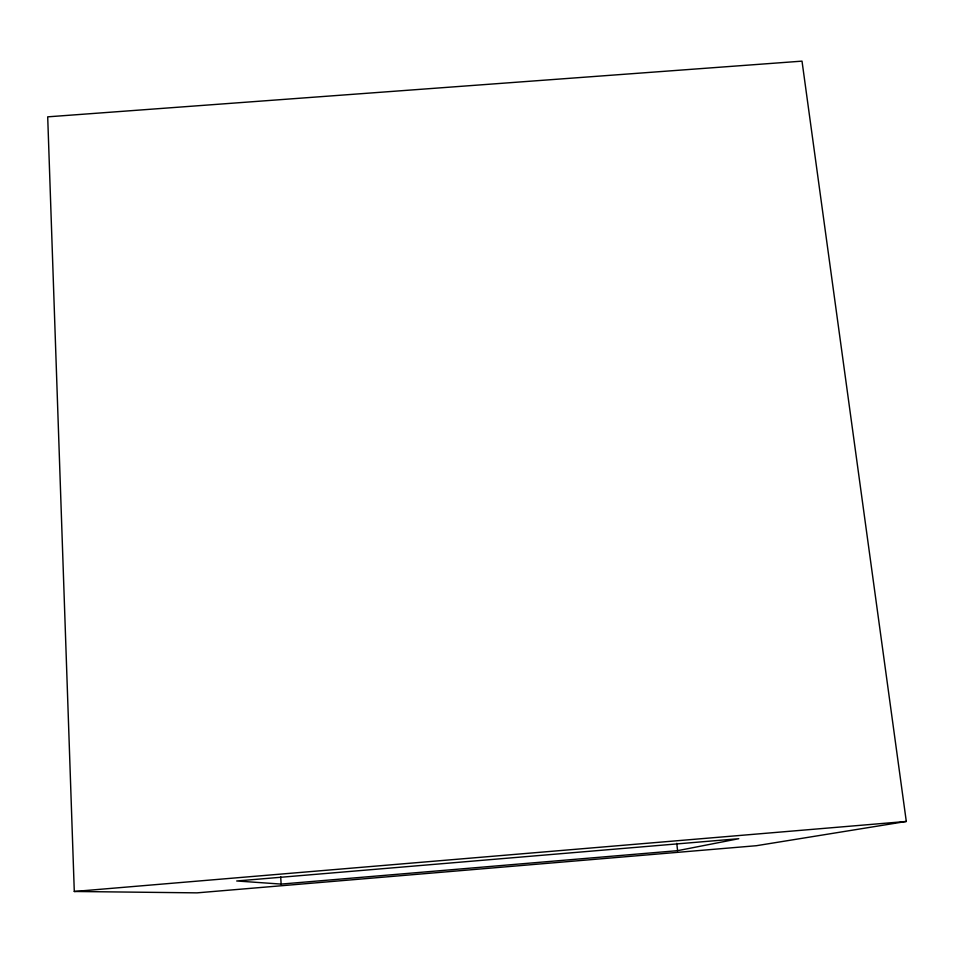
<?xml version="1.0" encoding="UTF-8"?>
<svg xmlns="http://www.w3.org/2000/svg" width="954" height="954" viewBox="0 0 954 954"><rect width="100%" height="100%" fill="white"/><g stroke="black" fill="none" stroke-linecap="round" stroke-linejoin="round"><path stroke-width="1.43" d="M677.578 850.67L738.778 838.709L236.687 880.983L281.132 884.084L677.578 850.67L676.78 843.336M906.3 821.454L756.379 845.709L197.013 892.861L74.293 891.477L47.7 116.841L802.016 61.139L906.3 821.454L74.293 891.477M280.691 876.69L281.132 884.084"/></g></svg>
